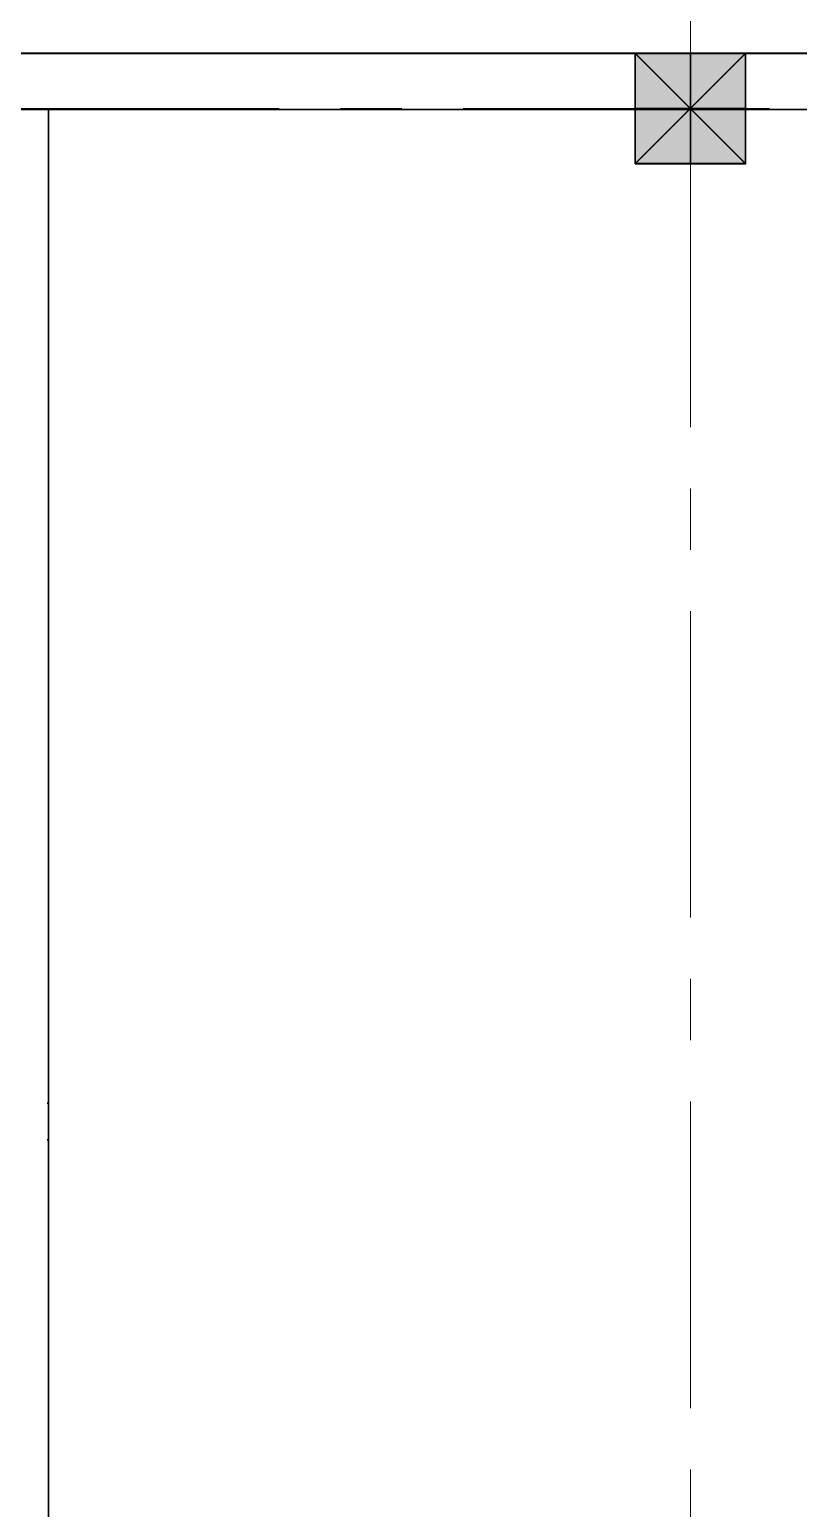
# Model space of a CAD drawing. Header units: metres. Extents: x 319894 to 3389272, y 120 to 6136017.
# Drawn here: x 321370.1 to 321373.23, y 3068029.43 to 3068035.46 of the extents above; entities that cross this region are included whole.
import ezdxf

# ---------------------------------------------------------------- set-up
doc = ezdxf.new("R2010")
doc.units = ezdxf.units.M
doc.header["$MEASUREMENT"] = 0
doc.linetypes.add('CENTER', pattern=[2, 1.25, -0.25, 0.25, -0.25])
doc.linetypes.add('HIDDEN', pattern=[0.375, 0.25, -0.125])
for name, color, linetype, lineweight in [('centerline', 255, 'HIDDEN', 5), ('column', 50, 'Continuous', 30), ('hatch', 252, 'Continuous', 15), ('wall', 4, 'Continuous', 30)]:
    doc.layers.add(name, color=color, linetype=linetype, lineweight=lineweight)

# ---------------------------------------------------------------- blocks, each defined once
blk = doc.blocks.new('column')
at = {"layer": 'hatch'}
h = blk.add_hatch(color=256, dxfattribs=at)
h.dxf.hatch_style = 1
h.paths.add_polyline_path([(0, 0), (0.45, 0), (0.45, 0.45), (0, 0.45)])
at = {"layer": 'column'}
for p, q in [((0, 0.45), (0.45, 0)), ((0, 0), (0.45, 0.45)), ((0.225, 0.45), (0.225, 0)), ((0, 0.225), (0.45, 0.225))]:
    blk.add_line(p, q, dxfattribs=at)
blk.add_lwpolyline([(0, 0), (0.45, 0), (0.45, 0.45), (0, 0.45)], close=True, dxfattribs=at)
blk = doc.blocks.new('GRID FOR GROUND FLOOR')
at = {"layer": 'centerline', "linetype": 'CENTER'}
for p, q in [((322202.8026, 3068140.6483), (322202.8026, 3068102.9886)), ((322235.1255, 3068136.6977), (322188.0196, 3068136.6977))]:
    blk.add_line(p, q, dxfattribs=at)
at = {"layer": 'wall'}
blk.add_blockref('column', (322202.5776, 3068136.4727), dxfattribs=at)

msp = doc.modelspace()

# ---------------------------------------------------------------- linework, layer by layer
at = {"layer": 'wall'}
for p, q in [((321362.019, 3068035.365), (321382.519, 3068035.365)), ((321382.2898, 3068035.135), (321362.019, 3068035.136)), ((321370.1765, 3068035.1356), (321370.1757, 3068027.1407)), ((321370.1757, 3068031.0849), (321370.1708, 3068031.0849)), ((321370.1757, 3068030.9349), (321370.1709, 3068030.9349))]:
    msp.add_line(p, q, dxfattribs=at)
msp.add_lwpolyline([(321399.519, 3068015.8653), (321399.519, 3068004.7155), (321375.5687, 3068004.7155), (321375.5695, 3068005.9158), (321361.569, 3068005.9153), (321361.569, 3068015.4135), (321360.369, 3068015.4135), (321360.369, 3068029.2963), (321361.569, 3068029.2963), (321361.5688, 3068035.3653), (321382.519, 3068035.3653), (321382.519, 3068015.8703), (321399.519, 3068015.8703), (321399.519, 3068004.7155)], dxfattribs=at)

# ---------------------------------------------------------------- block references
for name, p in [('GRID FOR GROUND FLOOR', (-830.0086, -101.5574)), ('column', (321372.569, 3068034.915))]:
    msp.add_blockref(name, p, dxfattribs=at)

doc.saveas('drawing.dxf')
